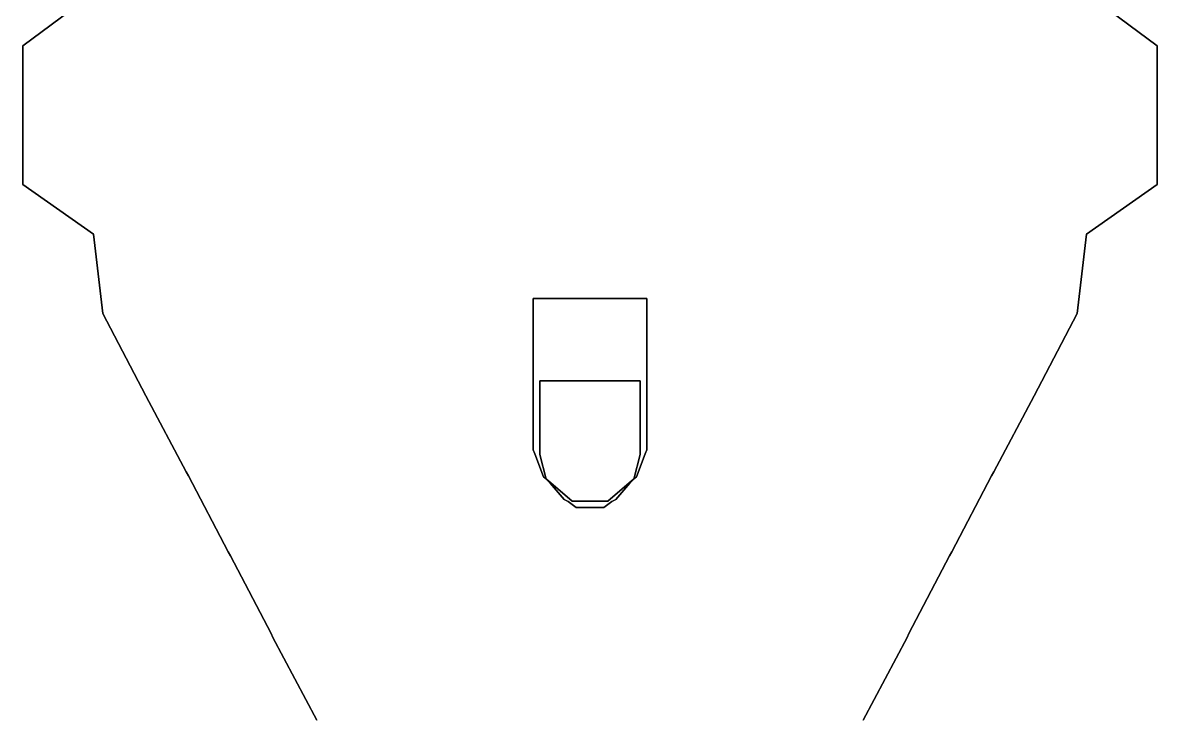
# Model space of a CAD drawing. Extents: x -10 to 10, y -44 to 57.
# Drawn here: x -9.86 to 9.86, y -44.34 to -32.22 of the extents above; entities that cross this region are included whole.
import ezdxf

# ---------------------------------------------------------------- set-up
doc = ezdxf.new("R2010")
doc.units = 0
doc.layers.add('RAILINGS', color=6, linetype='CONTINUOUS')

msp = doc.modelspace()

# ---------------------------------------------------------------- linework, layer by layer
at = {"layer": 'RAILINGS'}
for points in [[(-9.86, -32.62, 7.77), (-8.87, -31.89, 7.55), (-8.87, -31.89, 6.36), (-9.86, -32.62, 6.36)], [(-9.86, -32.62, 6.36), (-8.87, -31.89, 6.36), (-8.87, -31.89, 7.55), (-9.86, -32.62, 7.77)], [(9.86, -32.62, 6.36), (8.87, -31.89, 6.36), (8.87, -31.89, 7.55), (9.86, -32.62, 7.77)], [(9.86, -32.62, 7.77), (8.87, -31.89, 7.55), (8.87, -31.89, 6.36), (9.86, -32.62, 6.36)], [(-9.86, -35.03, 6.36), (-9.86, -32.62, 6.36), (-9.86, -32.62, 7.77), (-9.86, -35.03, 7.77)], [(-9.86, -35.03, 7.77), (-9.86, -32.62, 7.77), (-9.86, -32.62, 6.36), (-9.86, -35.03, 6.36)], [(9.86, -35.03, 7.77), (9.86, -32.62, 7.77), (9.86, -32.62, 6.36), (9.86, -35.03, 6.36)], [(9.86, -35.03, 6.36), (9.86, -32.62, 6.36), (9.86, -32.62, 7.77), (9.86, -35.03, 7.77)], [(-8.63, -35.89, 7.48), (-9.86, -35.03, 7.77), (-9.86, -35.03, 6.36), (-8.63, -35.89, 6.36)], [(-8.63, -35.89, 6.36), (-9.86, -35.03, 6.36), (-9.86, -35.03, 7.77), (-8.63, -35.89, 7.48)], [(8.63, -35.89, 6.36), (9.86, -35.03, 6.36), (9.86, -35.03, 7.77), (8.63, -35.89, 7.48)], [(8.63, -35.89, 7.48), (9.86, -35.03, 7.77), (9.86, -35.03, 6.36), (8.63, -35.89, 6.36)], [(-8.63, -35.89, 7.48), (-8.47, -37.27, 7.23), (-8.47, -37.27, 6.36), (-8.63, -35.89, 6.36)], [(-8.63, -35.89, 6.36), (-8.47, -37.27, 6.36), (-8.47, -37.27, 7.23), (-8.63, -35.89, 7.48)], [(8.63, -35.89, 6.36), (8.47, -37.27, 6.36), (8.47, -37.27, 7.23), (8.63, -35.89, 7.48)], [(8.63, -35.89, 7.48), (8.47, -37.27, 7.23), (8.47, -37.27, 6.36), (8.63, -35.89, 6.36)], [(-0.92, -37.01, 24.35), (-0.99, -37.01, 24.35), (-0.99, -37.01, 25.28), (-0.92, -37.01, 25.28)], [(-0.92, -37.01, 25.28), (-0.99, -37.01, 25.28), (-0.99, -37.01, 24.35), (-0.92, -37.01, 24.35)], [(-0.99, -37.01, 24.85), (-0.99, -37.01, 24.78), (-0.99, -39.64, 24.78), (-0.99, -39.64, 24.85)], [(-0.99, -39.64, 24.85), (-0.99, -39.64, 24.78), (-0.99, -37.01, 24.78), (-0.99, -37.01, 24.85)], [(-0.99, -37.01, 25.28), (-0.99, -37.01, 25.21), (-0.99, -39.64, 25.21), (-0.99, -39.64, 25.28)], [(-0.99, -39.64, 25.28), (-0.99, -39.64, 25.21), (-0.99, -37.01, 25.21), (-0.99, -37.01, 25.28)], [(0.92, -37.01, 24.85), (0.92, -37.01, 24.78), (-0.92, -37.01, 24.78), (-0.92, -37.01, 24.85)], [(-0.92, -37.01, 24.85), (-0.92, -37.01, 24.78), (0.92, -37.01, 24.78), (0.92, -37.01, 24.85)], [(0.92, -37.01, 25.28), (0.92, -37.01, 25.21), (-0.92, -37.01, 25.21), (-0.92, -37.01, 25.28)], [(-0.92, -37.01, 25.28), (-0.92, -37.01, 25.21), (0.92, -37.01, 25.21), (0.92, -37.01, 25.28)], [(0.92, -37.01, 25.28), (0.99, -37.01, 25.28), (0.99, -37.01, 24.35), (0.92, -37.01, 24.35)], [(0.92, -37.01, 24.35), (0.99, -37.01, 24.35), (0.99, -37.01, 25.28), (0.92, -37.01, 25.28)], [(0.99, -37.01, 24.85), (0.99, -37.01, 24.78), (0.99, -39.64, 24.78), (0.99, -39.64, 24.85)], [(0.99, -39.64, 24.85), (0.99, -39.64, 24.78), (0.99, -37.01, 24.78), (0.99, -37.01, 24.85)], [(0.99, -37.01, 25.28), (0.99, -37.01, 25.21), (0.99, -39.64, 25.21), (0.99, -39.64, 25.28)], [(0.99, -39.64, 25.28), (0.99, -39.64, 25.21), (0.99, -37.01, 25.21), (0.99, -37.01, 25.28)], [(-8.47, -37.27, 5.95), (-7.72, -38.7, 5.95), (-7.72, -38.7, 7.11), (-8.47, -37.27, 7.23)], [(-8.47, -37.27, 7.23), (-7.72, -38.7, 7.11), (-7.72, -38.7, 5.95), (-8.47, -37.27, 5.95)], [(8.47, -37.27, 7.23), (7.72, -38.7, 7.11), (7.72, -38.7, 5.95), (8.47, -37.27, 5.95)], [(8.47, -37.27, 5.95), (7.72, -38.7, 5.95), (7.72, -38.7, 7.11), (8.47, -37.27, 7.23)], [(-0.87, -39.65, 30.76), (-0.87, -39.65, 30.69), (-0.87, -38.44, 30.69), (-0.87, -38.44, 30.76)], [(-0.87, -38.44, 30.76), (-0.87, -38.44, 30.69), (-0.87, -39.65, 30.69), (-0.87, -39.65, 30.76)], [(-0.87, -38.44, 30.33), (-0.87, -38.44, 30.26), (-0.87, -39.65, 30.26), (-0.87, -39.65, 30.33)], [(-0.87, -39.65, 30.33), (-0.87, -39.65, 30.26), (-0.87, -38.44, 30.26), (-0.87, -38.44, 30.33)], [(-0.8, -38.44, 29.83), (-0.87, -38.44, 29.83), (-0.87, -38.44, 30.76), (-0.8, -38.44, 30.76)], [(-0.8, -38.44, 30.76), (-0.87, -38.44, 30.76), (-0.87, -38.44, 29.83), (-0.8, -38.44, 29.83)], [(-0.8, -38.44, 30.76), (-0.8, -38.44, 30.69), (0.8, -38.44, 30.69), (0.8, -38.44, 30.76)], [(0.8, -38.44, 30.76), (0.8, -38.44, 30.69), (-0.8, -38.44, 30.69), (-0.8, -38.44, 30.76)], [(-0.8, -38.44, 30.33), (-0.8, -38.44, 30.26), (0.8, -38.44, 30.26), (0.8, -38.44, 30.33)], [(0.8, -38.44, 30.33), (0.8, -38.44, 30.26), (-0.8, -38.44, 30.26), (-0.8, -38.44, 30.33)], [(0.8, -38.44, 30.76), (0.87, -38.44, 30.76), (0.87, -38.44, 29.83), (0.8, -38.44, 29.83)], [(0.8, -38.44, 29.83), (0.87, -38.44, 29.83), (0.87, -38.44, 30.76), (0.8, -38.44, 30.76)], [(0.87, -39.65, 30.76), (0.87, -39.65, 30.69), (0.87, -38.44, 30.69), (0.87, -38.44, 30.76)], [(0.87, -38.44, 30.76), (0.87, -38.44, 30.69), (0.87, -39.65, 30.69), (0.87, -39.65, 30.76)], [(0.87, -39.65, 30.33), (0.87, -39.65, 30.26), (0.87, -38.44, 30.26), (0.87, -38.44, 30.33)], [(0.87, -38.44, 30.33), (0.87, -38.44, 30.26), (0.87, -39.65, 30.26), (0.87, -39.65, 30.33)], [(-7.72, -38.7, 6.88), (-7.72, -38.7, 6.81), (-7.02, -40.02, 6.81), (-7.02, -40.02, 6.88)], [(-7.02, -40.02, 6.88), (-7.02, -40.02, 6.81), (-7.72, -38.7, 6.81), (-7.72, -38.7, 6.88)], [(-7.72, -38.7, 6.45), (-7.72, -38.7, 6.38), (-7.02, -40.02, 6.38), (-7.02, -40.02, 6.45)], [(-7.02, -40.02, 6.45), (-7.02, -40.02, 6.38), (-7.72, -38.7, 6.38), (-7.72, -38.7, 6.45)], [(7.02, -40.02, 6.45), (7.02, -40.02, 6.38), (7.72, -38.7, 6.38), (7.72, -38.7, 6.45)], [(7.72, -38.7, 6.45), (7.72, -38.7, 6.38), (7.02, -40.02, 6.38), (7.02, -40.02, 6.45)], [(7.02, -40.02, 6.88), (7.02, -40.02, 6.81), (7.72, -38.7, 6.81), (7.72, -38.7, 6.88)], [(7.72, -38.7, 6.88), (7.72, -38.7, 6.81), (7.02, -40.02, 6.81), (7.02, -40.02, 6.88)], [(-0.99, -39.64, 25.28), (-0.96, -39.71, 25.28), (-0.96, -39.71, 24.35), (-0.99, -39.64, 24.35)], [(-0.99, -39.64, 24.35), (-0.96, -39.71, 24.35), (-0.96, -39.71, 25.28), (-0.99, -39.64, 25.28)], [(-0.96, -39.71, 24.85), (-0.96, -39.71, 24.78), (-0.81, -40.11, 24.78), (-0.81, -40.11, 24.85)], [(-0.81, -40.11, 24.85), (-0.81, -40.11, 24.78), (-0.96, -39.71, 24.78), (-0.96, -39.71, 24.85)], [(-0.96, -39.71, 25.28), (-0.96, -39.71, 25.21), (-0.81, -40.11, 25.21), (-0.81, -40.11, 25.28)], [(-0.81, -40.11, 25.28), (-0.81, -40.11, 25.21), (-0.96, -39.71, 25.21), (-0.96, -39.71, 25.28)], [(-0.87, -39.65, 30.76), (-0.87, -39.72, 30.76), (-0.87, -39.72, 29.83), (-0.87, -39.65, 29.83)], [(-0.87, -39.65, 29.83), (-0.87, -39.72, 29.83), (-0.87, -39.72, 30.76), (-0.87, -39.65, 30.76)], [(-0.87, -39.72, 30.76), (-0.87, -39.72, 30.69), (-0.76, -40.15, 30.69), (-0.76, -40.15, 30.76)], [(-0.76, -40.15, 30.76), (-0.76, -40.15, 30.69), (-0.87, -39.72, 30.69), (-0.87, -39.72, 30.76)], [(-0.76, -40.15, 30.33), (-0.76, -40.15, 30.26), (-0.87, -39.72, 30.26), (-0.87, -39.72, 30.33)], [(-0.87, -39.72, 30.33), (-0.87, -39.72, 30.26), (-0.76, -40.15, 30.26), (-0.76, -40.15, 30.33)], [(0.76, -40.15, 30.76), (0.76, -40.15, 30.69), (0.87, -39.72, 30.69), (0.87, -39.72, 30.76)], [(0.87, -39.72, 30.76), (0.87, -39.72, 30.69), (0.76, -40.15, 30.69), (0.76, -40.15, 30.76)], [(0.87, -39.72, 30.33), (0.87, -39.72, 30.26), (0.76, -40.15, 30.26), (0.76, -40.15, 30.33)], [(0.76, -40.15, 30.33), (0.76, -40.15, 30.26), (0.87, -39.72, 30.26), (0.87, -39.72, 30.33)], [(0.96, -39.71, 24.85), (0.96, -39.71, 24.78), (0.81, -40.11, 24.78), (0.81, -40.11, 24.85)], [(0.81, -40.11, 24.85), (0.81, -40.11, 24.78), (0.96, -39.71, 24.78), (0.96, -39.71, 24.85)], [(0.96, -39.71, 25.28), (0.96, -39.71, 25.21), (0.81, -40.11, 25.21), (0.81, -40.11, 25.28)], [(0.81, -40.11, 25.28), (0.81, -40.11, 25.21), (0.96, -39.71, 25.21), (0.96, -39.71, 25.28)], [(0.87, -39.65, 29.83), (0.87, -39.72, 29.83), (0.87, -39.72, 30.76), (0.87, -39.65, 30.76)], [(0.87, -39.65, 30.76), (0.87, -39.72, 30.76), (0.87, -39.72, 29.83), (0.87, -39.65, 29.83)], [(0.99, -39.64, 25.28), (0.96, -39.71, 25.28), (0.96, -39.71, 24.35), (0.99, -39.64, 24.35)], [(0.99, -39.64, 24.35), (0.96, -39.71, 24.35), (0.96, -39.71, 25.28), (0.99, -39.64, 25.28)], [(-7.02, -40.02, 5.95), (-6.98, -40.09, 5.95), (-6.98, -40.09, 6.88), (-7.02, -40.02, 6.88)], [(-7.02, -40.02, 6.88), (-6.98, -40.09, 6.88), (-6.98, -40.09, 5.95), (-7.02, -40.02, 5.95)], [(7.02, -40.02, 6.88), (6.98, -40.09, 6.88), (6.98, -40.09, 5.95), (7.02, -40.02, 5.95)], [(7.02, -40.02, 5.95), (6.98, -40.09, 5.95), (6.98, -40.09, 6.88), (7.02, -40.02, 6.88)], [(-6.98, -40.09, 6.88), (-6.98, -40.09, 6.81), (-6.29, -41.41, 6.81), (-6.29, -41.41, 6.88)], [(-6.29, -41.41, 6.88), (-6.29, -41.41, 6.81), (-6.98, -40.09, 6.81), (-6.98, -40.09, 6.88)], [(-6.98, -40.09, 6.45), (-6.98, -40.09, 6.38), (-6.29, -41.41, 6.38), (-6.29, -41.41, 6.45)], [(-6.29, -41.41, 6.45), (-6.29, -41.41, 6.38), (-6.98, -40.09, 6.38), (-6.98, -40.09, 6.45)], [(-0.81, -40.11, 25.28), (-0.72, -40.18, 25.28), (-0.72, -40.18, 24.35), (-0.81, -40.11, 24.35)], [(-0.81, -40.11, 24.35), (-0.72, -40.18, 24.35), (-0.72, -40.18, 25.28), (-0.81, -40.11, 25.28)], [(-0.76, -40.15, 29.83), (-0.69, -40.22, 29.83), (-0.69, -40.22, 30.76), (-0.76, -40.15, 30.76)], [(-0.76, -40.15, 30.76), (-0.69, -40.22, 30.76), (-0.69, -40.22, 29.83), (-0.76, -40.15, 29.83)], [(-0.72, -40.18, 24.85), (-0.72, -40.18, 24.78), (-0.31, -40.53, 24.78), (-0.31, -40.53, 24.85)], [(-0.31, -40.53, 24.85), (-0.31, -40.53, 24.78), (-0.72, -40.18, 24.78), (-0.72, -40.18, 24.85)], [(-0.72, -40.18, 25.28), (-0.72, -40.18, 25.21), (-0.31, -40.53, 25.21), (-0.31, -40.53, 25.28)], [(-0.31, -40.53, 25.28), (-0.31, -40.53, 25.21), (-0.72, -40.18, 25.21), (-0.72, -40.18, 25.28)], [(-0.45, -40.5, 30.76), (-0.45, -40.5, 30.69), (-0.69, -40.22, 30.69), (-0.69, -40.22, 30.76)], [(-0.69, -40.22, 30.76), (-0.69, -40.22, 30.69), (-0.45, -40.5, 30.69), (-0.45, -40.5, 30.76)], [(-0.69, -40.22, 30.33), (-0.69, -40.22, 30.26), (-0.45, -40.5, 30.26), (-0.45, -40.5, 30.33)], [(-0.45, -40.5, 30.33), (-0.45, -40.5, 30.26), (-0.69, -40.22, 30.26), (-0.69, -40.22, 30.33)], [(0.72, -40.18, 24.85), (0.72, -40.18, 24.78), (0.31, -40.53, 24.78), (0.31, -40.53, 24.85)], [(0.31, -40.53, 24.85), (0.31, -40.53, 24.78), (0.72, -40.18, 24.78), (0.72, -40.18, 24.85)], [(0.72, -40.18, 25.28), (0.72, -40.18, 25.21), (0.31, -40.53, 25.21), (0.31, -40.53, 25.28)], [(0.31, -40.53, 25.28), (0.31, -40.53, 25.21), (0.72, -40.18, 25.21), (0.72, -40.18, 25.28)], [(0.69, -40.22, 30.76), (0.69, -40.22, 30.69), (0.45, -40.5, 30.69), (0.45, -40.5, 30.76)], [(0.45, -40.5, 30.76), (0.45, -40.5, 30.69), (0.69, -40.22, 30.69), (0.69, -40.22, 30.76)], [(0.45, -40.5, 30.33), (0.45, -40.5, 30.26), (0.69, -40.22, 30.26), (0.69, -40.22, 30.33)], [(0.69, -40.22, 30.33), (0.69, -40.22, 30.26), (0.45, -40.5, 30.26), (0.45, -40.5, 30.33)], [(0.76, -40.15, 30.76), (0.69, -40.22, 30.76), (0.69, -40.22, 29.83), (0.76, -40.15, 29.83)], [(0.76, -40.15, 29.83), (0.69, -40.22, 29.83), (0.69, -40.22, 30.76), (0.76, -40.15, 30.76)], [(0.81, -40.11, 24.35), (0.72, -40.18, 24.35), (0.72, -40.18, 25.28), (0.81, -40.11, 25.28)], [(0.81, -40.11, 25.28), (0.72, -40.18, 25.28), (0.72, -40.18, 24.35), (0.81, -40.11, 24.35)], [(6.29, -41.41, 6.45), (6.29, -41.41, 6.38), (6.98, -40.09, 6.38), (6.98, -40.09, 6.45)], [(6.98, -40.09, 6.45), (6.98, -40.09, 6.38), (6.29, -41.41, 6.38), (6.29, -41.41, 6.45)], [(6.29, -41.41, 6.88), (6.29, -41.41, 6.81), (6.98, -40.09, 6.81), (6.98, -40.09, 6.88)], [(6.98, -40.09, 6.88), (6.98, -40.09, 6.81), (6.29, -41.41, 6.81), (6.29, -41.41, 6.88)], [(-0.45, -40.5, 30.76), (-0.38, -40.54, 30.76), (-0.38, -40.54, 29.83), (-0.45, -40.5, 29.83)], [(-0.45, -40.5, 29.83), (-0.38, -40.54, 29.83), (-0.38, -40.54, 30.76), (-0.45, -40.5, 30.76)], [(-0.38, -40.54, 30.76), (-0.38, -40.54, 30.69), (-0.24, -40.64, 30.69), (-0.24, -40.64, 30.76)], [(-0.24, -40.64, 30.76), (-0.24, -40.64, 30.69), (-0.38, -40.54, 30.69), (-0.38, -40.54, 30.76)], [(-0.24, -40.64, 30.33), (-0.24, -40.64, 30.26), (-0.38, -40.54, 30.26), (-0.38, -40.54, 30.33)], [(-0.38, -40.54, 30.33), (-0.38, -40.54, 30.26), (-0.24, -40.64, 30.26), (-0.24, -40.64, 30.33)], [(-0.31, -40.53, 24.35), (-0.22, -40.53, 24.35), (-0.22, -40.53, 25.28), (-0.31, -40.53, 25.28)], [(-0.31, -40.53, 25.28), (-0.22, -40.53, 25.28), (-0.22, -40.53, 24.35), (-0.31, -40.53, 24.35)], [(-0.22, -40.53, 24.85), (-0.22, -40.53, 24.78), (0.22, -40.53, 24.78), (0.22, -40.53, 24.85)], [(0.22, -40.53, 24.85), (0.22, -40.53, 24.78), (-0.22, -40.53, 24.78), (-0.22, -40.53, 24.85)], [(-0.22, -40.53, 25.28), (-0.22, -40.53, 25.21), (0.22, -40.53, 25.21), (0.22, -40.53, 25.28)], [(0.22, -40.53, 25.28), (0.22, -40.53, 25.21), (-0.22, -40.53, 25.21), (-0.22, -40.53, 25.28)], [(0.31, -40.53, 25.28), (0.22, -40.53, 25.28), (0.22, -40.53, 24.35), (0.31, -40.53, 24.35)], [(0.31, -40.53, 24.35), (0.22, -40.53, 24.35), (0.22, -40.53, 25.28), (0.31, -40.53, 25.28)], [(0.38, -40.54, 30.76), (0.38, -40.54, 30.69), (0.24, -40.64, 30.69), (0.24, -40.64, 30.76)], [(0.24, -40.64, 30.76), (0.24, -40.64, 30.69), (0.38, -40.54, 30.69), (0.38, -40.54, 30.76)], [(0.24, -40.64, 30.33), (0.24, -40.64, 30.26), (0.38, -40.54, 30.26), (0.38, -40.54, 30.33)], [(0.38, -40.54, 30.33), (0.38, -40.54, 30.26), (0.24, -40.64, 30.26), (0.24, -40.64, 30.33)], [(0.45, -40.5, 29.83), (0.38, -40.54, 29.83), (0.38, -40.54, 30.76), (0.45, -40.5, 30.76)], [(0.45, -40.5, 30.76), (0.38, -40.54, 30.76), (0.38, -40.54, 29.83), (0.45, -40.5, 29.83)], [(-0.24, -40.64, 29.83), (-0.17, -40.64, 29.83), (-0.17, -40.64, 30.76), (-0.24, -40.64, 30.76)], [(-0.24, -40.64, 30.76), (-0.17, -40.64, 30.76), (-0.17, -40.64, 29.83), (-0.24, -40.64, 29.83)], [(-0.17, -40.64, 30.76), (-0.17, -40.64, 30.69), (0.17, -40.64, 30.69), (0.17, -40.64, 30.76)], [(0.17, -40.64, 30.76), (0.17, -40.64, 30.69), (-0.17, -40.64, 30.69), (-0.17, -40.64, 30.76)], [(0.17, -40.64, 30.33), (0.17, -40.64, 30.26), (-0.17, -40.64, 30.26), (-0.17, -40.64, 30.33)], [(-0.17, -40.64, 30.33), (-0.17, -40.64, 30.26), (0.17, -40.64, 30.26), (0.17, -40.64, 30.33)], [(0.24, -40.64, 30.76), (0.17, -40.64, 30.76), (0.17, -40.64, 29.83), (0.24, -40.64, 29.83)], [(0.24, -40.64, 29.83), (0.17, -40.64, 29.83), (0.17, -40.64, 30.76), (0.24, -40.64, 30.76)], [(-6.29, -41.41, 6.88), (-6.25, -41.48, 6.88), (-6.25, -41.48, 5.95), (-6.29, -41.41, 5.95)], [(-6.29, -41.41, 5.95), (-6.25, -41.48, 5.95), (-6.25, -41.48, 6.88), (-6.29, -41.41, 6.88)], [(6.29, -41.41, 5.95), (6.25, -41.48, 5.95), (6.25, -41.48, 6.88), (6.29, -41.41, 6.88)], [(6.29, -41.41, 6.88), (6.25, -41.48, 6.88), (6.25, -41.48, 5.95), (6.29, -41.41, 5.95)], [(-6.25, -41.48, 6.88), (-6.25, -41.48, 6.81), (-5.54, -42.83, 6.81), (-5.54, -42.83, 6.88)], [(-5.54, -42.83, 6.88), (-5.54, -42.83, 6.81), (-6.25, -41.48, 6.81), (-6.25, -41.48, 6.88)], [(-6.25, -41.48, 6.45), (-6.25, -41.48, 6.38), (-5.54, -42.83, 6.38), (-5.54, -42.83, 6.45)], [(-5.54, -42.83, 6.45), (-5.54, -42.83, 6.38), (-6.25, -41.48, 6.38), (-6.25, -41.48, 6.45)], [(5.54, -42.83, 6.45), (5.54, -42.83, 6.38), (6.25, -41.48, 6.38), (6.25, -41.48, 6.45)], [(6.25, -41.48, 6.45), (6.25, -41.48, 6.38), (5.54, -42.83, 6.38), (5.54, -42.83, 6.45)], [(5.54, -42.83, 6.88), (5.54, -42.83, 6.81), (6.25, -41.48, 6.81), (6.25, -41.48, 6.88)], [(6.25, -41.48, 6.88), (6.25, -41.48, 6.81), (5.54, -42.83, 6.81), (5.54, -42.83, 6.88)], [(-5.54, -42.83, 5.95), (-5.51, -42.9, 5.95), (-5.51, -42.9, 6.88), (-5.54, -42.83, 6.88)], [(-5.54, -42.83, 6.88), (-5.51, -42.9, 6.88), (-5.51, -42.9, 5.95), (-5.54, -42.83, 5.95)], [(-4.75, -44.34, 6.45), (-4.75, -44.34, 6.38), (-5.51, -42.9, 6.38), (-5.51, -42.9, 6.45)], [(-5.51, -42.9, 6.45), (-5.51, -42.9, 6.38), (-4.75, -44.34, 6.38), (-4.75, -44.34, 6.45)], [(-5.51, -42.9, 6.88), (-5.51, -42.9, 6.81), (-4.75, -44.34, 6.81), (-4.75, -44.34, 6.88)], [(-4.75, -44.34, 6.88), (-4.75, -44.34, 6.81), (-5.51, -42.9, 6.81), (-5.51, -42.9, 6.88)], [(4.75, -44.34, 6.88), (4.75, -44.34, 6.81), (5.51, -42.9, 6.81), (5.51, -42.9, 6.88)], [(5.51, -42.9, 6.88), (5.51, -42.9, 6.81), (4.75, -44.34, 6.81), (4.75, -44.34, 6.88)], [(5.51, -42.9, 6.45), (5.51, -42.9, 6.38), (4.75, -44.34, 6.38), (4.75, -44.34, 6.45)], [(4.75, -44.34, 6.45), (4.75, -44.34, 6.38), (5.51, -42.9, 6.38), (5.51, -42.9, 6.45)], [(5.54, -42.83, 6.88), (5.51, -42.9, 6.88), (5.51, -42.9, 5.95), (5.54, -42.83, 5.95)], [(5.54, -42.83, 5.95), (5.51, -42.9, 5.95), (5.51, -42.9, 6.88), (5.54, -42.83, 6.88)]]:
    msp.add_3dface(points, dxfattribs=at)

doc.saveas('drawing.dxf')
